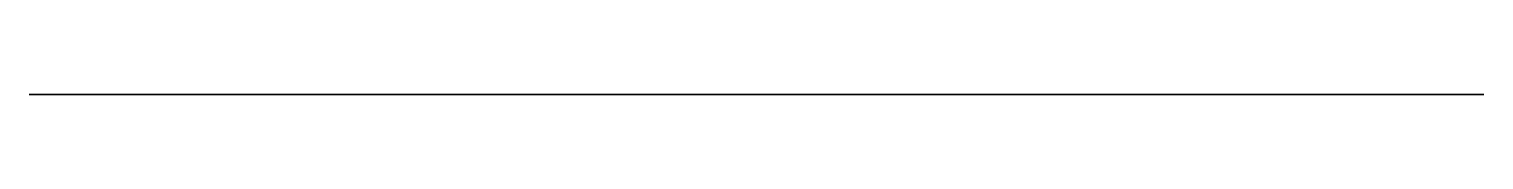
# Model space of a CAD drawing. Header units: centimetres. Extents: x -5 to 5, y 0 to 0.
import ezdxf

# ---------------------------------------------------------------- set-up
doc = ezdxf.new("R2010")
doc.units = ezdxf.units.CM
doc.header["$MEASUREMENT"] = 0
doc.layers.add('LeftPavement_Bottom v1_Sketch1', color=7, linetype='Continuous')

msp = doc.modelspace()

# ---------------------------------------------------------------- linework, layer by layer
at = {"layer": 'LeftPavement_Bottom v1_Sketch1'}
for p, q in [((-5, 0, 5), (-5, 0, 4.5)), ((-5, 0, 4.5), (5, 0, 4.5)), ((5, 0, 5), (-5, 0, 5)), ((5, 0, 4.5), (5, 0, 5))]:
    msp.add_line(p, q, dxfattribs=at)
msp.add_point((0, 0), dxfattribs=at)

doc.saveas('drawing.dxf')
